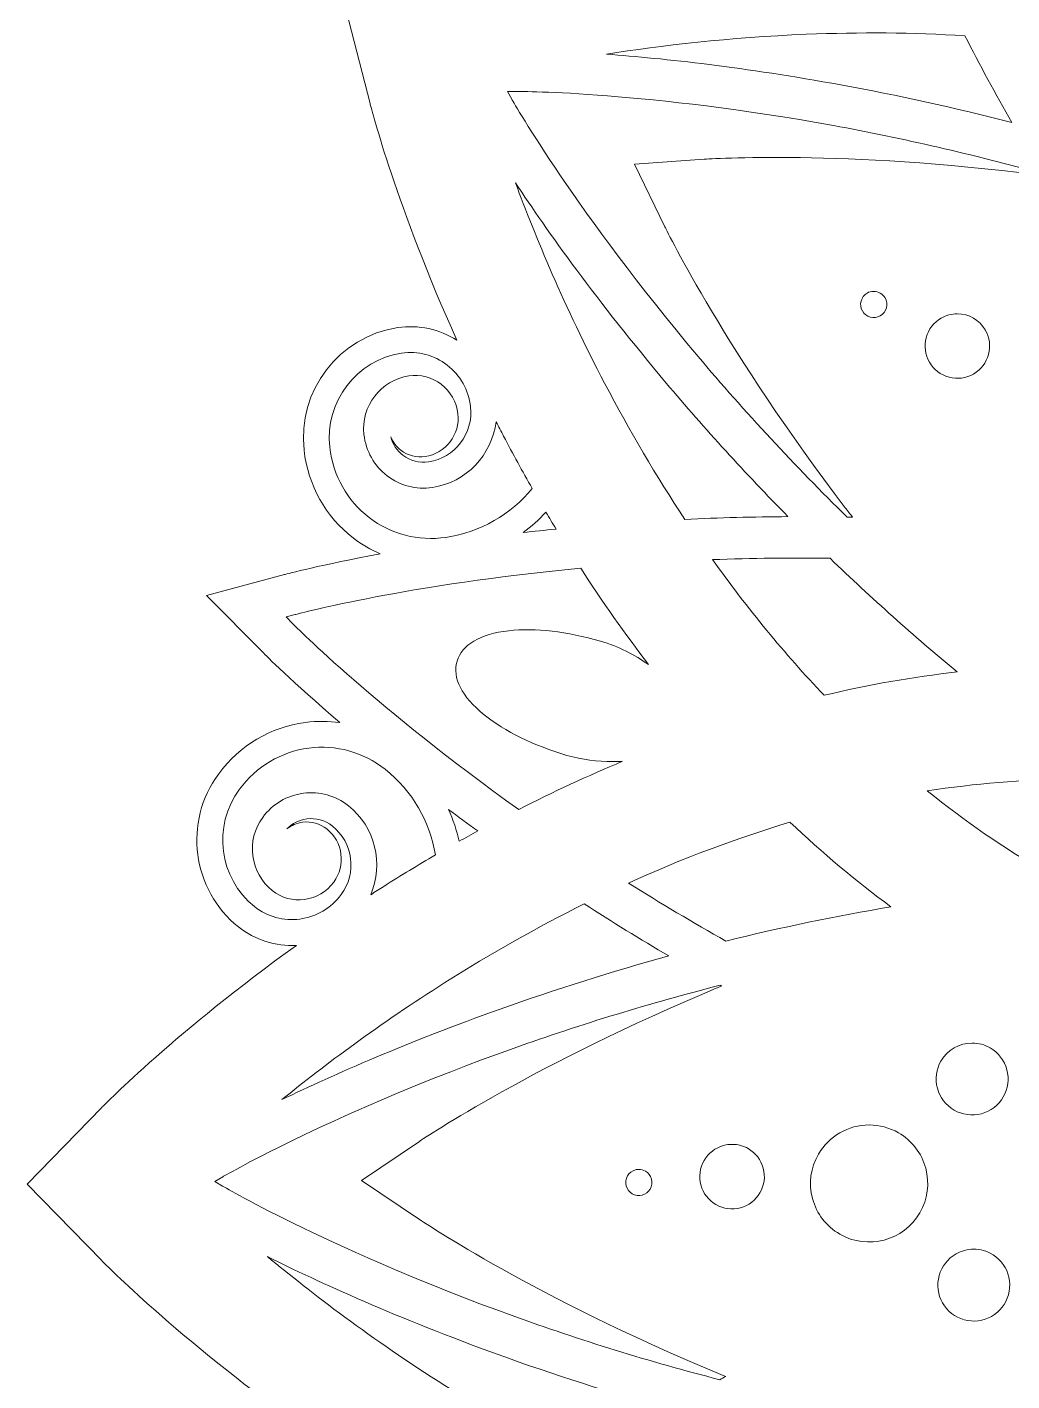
# Model space of a CAD drawing. Header units: millimetres. Extents: x -17 to 2094, y -143 to 314.
# Drawn here: x 1148.1 to 1242.7, y 67.2 to 197.3 of the extents above; entities that cross this region are included whole.
import ezdxf

# ---------------------------------------------------------------- set-up
doc = ezdxf.new("R2010")
doc.units = ezdxf.units.MM
doc.header["$MEASUREMENT"] = 0
doc.layers.add('Layer 6', color=7, linetype='Continuous')

msp = doc.modelspace()

# ---------------------------------------------------------------- linework, layer by layer
at = {"layer": 'Layer 6', "lineweight": 0}
for points, knots in [([(1596.07, 93.78), (1596.07, 93.78), (1596.07, 93.78), (1596.07, 93.78), (1595.72, 94.14), (1588.73, 101.25), (1577.12, 109.56), (1579.29, 109.32), (1581.43, 109.93), (1583.16, 111.3), (1587.62, 114.82), (1588.48, 121.42), (1585.07, 126.01), (1583.03, 128.75), (1580.07, 130.51), (1576.74, 130.95), (1575.59, 131.1), (1574.45, 131.09), (1573.34, 130.92), (1577.51, 134.5), (1579.83, 136.8), (1580, 136.97), (1580, 136.97), (1585.47, 142.45), (1585.47, 142.45), (1585.47, 142.45), (1578.02, 144.49), (1578.02, 144.49), (1577.77, 144.56), (1574.21, 145.53), (1568.15, 146.65), (1569.48, 147.07), (1570.74, 147.73), (1571.88, 148.6), (1574.54, 150.65), (1576.22, 153.65), (1576.62, 157.05), (1577.27, 162.73), (1573.23, 168.02), (1567.61, 168.83), (1565.56, 169.13), (1563.52, 168.67), (1561.83, 167.54), (1567.58, 180.31), (1570.02, 189.74), (1570.14, 190.22), (1570.14, 190.22), (1572.68, 200.18), (1572.68, 200.18), (1572.68, 200.18), (1562.79, 202.96), (1562.79, 202.96), (1562.3, 203.09), (1552.74, 205.75), (1538.6, 207.14), (1540.57, 208.02), (1542.09, 209.61), (1542.9, 211.64), (1545, 216.91), (1542.44, 223.06), (1537.19, 225.33), (1534.06, 226.68), (1530.62, 226.73), (1527.51, 225.44), (1526.36, 224.97), (1525.3, 224.33), (1524.36, 223.55), (1526.28, 228.95), (1527.17, 232.24), (1527.24, 232.48), (1527.24, 232.48), (1529.24, 239.96), (1529.24, 239.96), (1529.24, 239.96), (1521.77, 238.01), (1521.77, 238.01), (1521.52, 237.94), (1518.1, 237.04), (1512.51, 235.07), (1513.32, 236.03), (1513.98, 237.11), (1514.48, 238.3), (1515.76, 241.41), (1515.72, 244.84), (1514.36, 247.98), (1512.09, 253.23), (1505.95, 255.79), (1500.67, 253.68), (1498.71, 252.9), (1497.16, 251.46), (1496.26, 249.58), (1494.86, 263.59), (1492.24, 273.03), (1492.1, 273.52), (1492.1, 273.52), (1489.32, 283.41), (1489.32, 283.41), (1489.32, 283.41), (1479.37, 280.87), (1479.37, 280.87), (1478.88, 280.75), (1469.34, 278.28), (1456.47, 272.46), (1457.67, 274.18), (1458.17, 276.28), (1457.86, 278.4), (1457.05, 284.02), (1451.76, 288.06), (1446.08, 287.4), (1442.68, 287.01), (1439.69, 285.33), (1437.64, 282.66), (1436.85, 281.64), (1436.24, 280.52), (1435.82, 279.34), (1434.76, 285.17), (1433.85, 288.57), (1433.79, 288.82), (1433.79, 288.82), (1431.78, 296.29), (1431.78, 296.29), (1431.78, 296.29), (1426.28, 290.86), (1426.28, 290.86), (1426.28, 290.86), (1426.26, 290.83), (1426.26, 290.83), (1425.55, 290.12), (1423.22, 287.74), (1419.89, 283.87), (1420.05, 284.98), (1420.07, 286.13), (1419.92, 287.28), (1419.47, 290.61), (1417.72, 293.57), (1414.98, 295.6), (1410.38, 299.02), (1403.78, 298.16), (1400.27, 293.7), (1398.95, 292.03), (1398.33, 289.99), (1398.5, 287.9), (1390.26, 299.38), (1383.24, 306.28), (1382.88, 306.63), (1382.88, 306.63), (1375.52, 313.81), (1375.52, 313.81), (1375.52, 313.81), (1368.17, 306.63), (1368.17, 306.63), (1367.81, 306.28), (1360.82, 299.41), (1352.61, 287.99), (1352.76, 290.04), (1352.14, 292.05), (1350.84, 293.7), (1347.32, 298.16), (1340.72, 299.02), (1336.13, 295.6), (1333.39, 293.57), (1331.63, 290.61), (1331.19, 287.28), (1331.03, 286.04), (1331.05, 284.81), (1331.25, 283.61), (1327.38, 288.17), (1324.87, 290.7), (1324.69, 290.88), (1324.69, 290.88), (1319.21, 296.35), (1319.21, 296.35), (1319.21, 296.35), (1317.17, 288.9), (1317.17, 288.9), (1317.11, 288.66), (1316.2, 285.34), (1315.13, 279.66), (1314.73, 280.63), (1314.19, 281.56), (1313.54, 282.42), (1311.49, 285.08), (1308.49, 286.76), (1305.09, 287.15), (1299.41, 287.81), (1294.12, 283.77), (1293.31, 278.15), (1293.01, 276.06), (1293.49, 273.99), (1294.66, 272.27), (1281.77, 278.1), (1272.21, 280.58), (1271.73, 280.7), (1271.73, 280.7), (1261.77, 283.24), (1261.77, 283.24), (1261.77, 283.24), (1258.99, 273.35), (1258.99, 273.35), (1258.85, 272.87), (1256.24, 263.44), (1254.84, 249.48), (1253.93, 251.28), (1252.41, 252.67), (1250.5, 253.44), (1245.23, 255.54), (1239.08, 252.98), (1236.81, 247.73), (1235.46, 244.6), (1235.41, 241.16), (1236.7, 238.05), (1237.13, 236.99), (1237.71, 236.01), (1238.41, 235.14), (1232.83, 237.13), (1229.43, 238.05), (1229.18, 238.11), (1229.18, 238.11), (1221.7, 240.12), (1221.7, 240.12), (1221.7, 240.12), (1223.66, 232.64), (1223.66, 232.64), (1223.72, 232.39), (1224.62, 229), (1226.57, 223.45), (1225.74, 224.08), (1224.83, 224.61), (1223.84, 225.01), (1220.73, 226.3), (1217.3, 226.25), (1214.16, 224.9), (1208.91, 222.63), (1206.35, 216.48), (1208.46, 211.21), (1209.23, 209.27), (1210.65, 207.73), (1212.49, 206.83), (1198.42, 205.44), (1188.91, 202.8), (1188.43, 202.66), (1188.43, 202.66), (1178.54, 199.89), (1178.54, 199.89), (1178.54, 199.89), (1181.08, 189.93), (1181.08, 189.93), (1181.2, 189.44), (1183.65, 179.98), (1189.42, 167.18), (1187.75, 168.26), (1185.76, 168.69), (1183.74, 168.4), (1178.12, 167.58), (1174.08, 162.3), (1174.74, 156.61), (1175.13, 153.22), (1176.81, 150.22), (1179.48, 148.17), (1180.28, 147.55), (1181.15, 147.05), (1182.06, 146.65), (1176.39, 145.61), (1173.09, 144.73), (1172.85, 144.66), (1172.85, 144.66), (1165.37, 142.66), (1165.37, 142.66), (1165.37, 142.66), (1170.8, 137.16), (1170.8, 137.16), (1170.98, 136.98), (1173.55, 134.4), (1178.18, 130.44), (1177.09, 130.59), (1175.98, 130.6), (1174.86, 130.45), (1171.53, 130.01), (1168.57, 128.26), (1166.54, 125.51), (1163.12, 120.92), (1163.98, 114.32), (1168.44, 110.8), (1170.05, 109.54), (1172, 108.92), (1174, 109.02), (1162.55, 100.8), (1155.66, 93.8), (1155.31, 93.44), (1155.31, 93.44), (1148.14, 86.08), (1148.14, 86.08), (1148.14, 86.08), (1155.31, 78.73), (1155.31, 78.73), (1155.66, 78.37), (1162.55, 71.37), (1173.98, 63.16), (1171.98, 63.26), (1170.04, 62.64), (1168.44, 61.38), (1163.98, 57.86), (1163.12, 51.26), (1166.54, 46.67), (1168.57, 43.92), (1171.53, 42.17), (1174.86, 41.73), (1175.75, 41.61), (1176.64, 41.59), (1177.51, 41.67), (1173.3, 38.07), (1170.96, 35.75), (1170.79, 35.57), (1170.79, 35.57), (1165.31, 30.09), (1165.31, 30.09), (1165.31, 30.09), (1172.76, 28.05), (1172.76, 28.05), (1173.02, 27.98), (1176.68, 26.98), (1182.91, 25.84), (1181.78, 25.42), (1180.71, 24.83), (1179.72, 24.07), (1177.06, 22.02), (1175.38, 19.03), (1174.99, 15.63), (1174.33, 9.95), (1178.37, 4.66), (1183.99, 3.85), (1185.97, 3.56), (1187.92, 3.97), (1189.58, 5.01), (1183.81, -7.79), (1181.37, -17.23), (1181.25, -17.71), (1181.25, -17.71), (1178.71, -27.67), (1178.71, -27.67), (1178.71, -27.67), (1188.6, -30.45), (1188.6, -30.45), (1189.09, -30.59), (1198.6, -33.22), (1212.67, -34.62), (1210.86, -35.53), (1209.47, -37.05), (1208.7, -38.96), (1206.6, -44.24), (1209.16, -50.38), (1214.41, -52.65), (1217.54, -54.01), (1220.98, -54.05), (1224.09, -52.77), (1224.84, -52.46), (1225.54, -52.08), (1226.2, -51.64), (1224.43, -56.67), (1223.61, -59.71), (1223.55, -59.94), (1223.55, -59.94), (1221.55, -67.42), (1221.55, -67.42), (1221.55, -67.42), (1229.02, -65.47), (1229.02, -65.47), (1229.29, -65.4), (1233.09, -64.39), (1239.28, -62.17), (1238.39, -63.18), (1237.66, -64.34), (1237.13, -65.62), (1235.84, -68.73), (1235.89, -72.17), (1237.24, -75.3), (1239.51, -80.55), (1245.66, -83.11), (1250.93, -81.01), (1252.76, -80.28), (1254.23, -78.97), (1255.15, -77.29), (1256.55, -91.18), (1259.15, -100.53), (1259.28, -101.01), (1259.28, -101.01), (1262.06, -110.9), (1262.06, -110.9), (1262.06, -110.9), (1272.02, -108.36), (1272.02, -108.36), (1272.51, -108.24), (1282.12, -105.75), (1295.06, -99.88), (1293.91, -101.59), (1293.44, -103.64), (1293.74, -105.72), (1294.55, -111.34), (1299.84, -115.38), (1305.52, -114.73), (1308.92, -114.33), (1311.92, -112.65), (1313.97, -109.99), (1314.44, -109.37), (1314.85, -108.71), (1315.19, -108.03), (1316.16, -113.1), (1316.94, -116.05), (1317, -116.28), (1317, -116.28), (1319.01, -123.75), (1319.01, -123.75), (1319.01, -123.75), (1324.5, -118.32), (1324.5, -118.32), (1324.5, -118.32), (1324.6, -118.23), (1324.6, -118.23), (1325.08, -117.74), (1327.86, -114.93), (1331.92, -110.12), (1331.57, -111.57), (1331.48, -113.08), (1331.69, -114.6), (1332.13, -117.93), (1333.88, -120.89), (1336.63, -122.93), (1341.22, -126.34), (1347.82, -125.48), (1351.34, -121.02), (1352.55, -119.49), (1353.16, -117.63), (1353.13, -115.73), (1361.26, -127.01), (1368.16, -133.78), (1368.51, -134.13), (1368.51, -134.13), (1375.86, -141.3), (1375.86, -141.3), (1375.86, -141.3), (1383.22, -134.13), (1383.22, -134.13), (1383.58, -133.77), (1390.69, -126.78), (1399, -115.17), (1398.82, -117.27), (1399.44, -119.34), (1400.76, -121.02), (1404.28, -125.48), (1410.88, -126.34), (1415.47, -122.93), (1418.22, -120.89), (1419.97, -117.93), (1420.41, -114.6), (1420.52, -113.79), (1420.55, -112.99), (1420.49, -112.2), (1423.81, -116.05), (1425.93, -118.17), (1426.1, -118.34), (1426.1, -118.34), (1431.57, -123.81), (1431.57, -123.81), (1431.57, -123.81), (1433.62, -116.36), (1433.62, -116.36), (1433.69, -116.09), (1434.76, -112.15), (1435.96, -105.48), (1436.37, -107.01), (1437.08, -108.45), (1438.07, -109.74), (1440.12, -112.4), (1443.11, -114.08), (1446.51, -114.48), (1452.19, -115.13), (1457.48, -111.1), (1458.29, -105.47), (1458.57, -103.53), (1458.18, -101.61), (1457.18, -99.97), (1469.86, -105.66), (1479.18, -108.07), (1479.66, -108.19), (1479.66, -108.19), (1489.62, -110.73), (1489.62, -110.73), (1489.62, -110.73), (1492.4, -100.84), (1492.4, -100.84), (1492.53, -100.35), (1495.21, -90.7), (1496.6, -76.46), (1497.48, -78.42), (1499.07, -79.95), (1501.1, -80.76), (1506.38, -82.86), (1512.52, -80.31), (1514.79, -75.05), (1516.15, -71.92), (1516.19, -68.48), (1514.91, -65.37), (1514.56, -64.54), (1514.13, -63.76), (1513.62, -63.04), (1518.46, -64.72), (1521.38, -65.51), (1521.61, -65.57), (1521.61, -65.57), (1529.09, -67.58), (1529.09, -67.58), (1529.09, -67.58), (1527.13, -60.1), (1527.13, -60.1), (1527.06, -59.84), (1526.04, -55.96), (1523.78, -49.67), (1524.9, -50.8), (1526.25, -51.71), (1527.76, -52.34), (1530.87, -53.62), (1534.31, -53.58), (1537.44, -52.22), (1542.69, -49.95), (1545.25, -43.81), (1543.15, -38.53), (1542.41, -36.68), (1541.08, -35.19), (1539.36, -34.28), (1553.19, -32.87), (1562.48, -30.29), (1562.96, -30.16), (1562.96, -30.16), (1572.85, -27.38), (1572.85, -27.38), (1572.85, -27.38), (1570.31, -17.42), (1570.31, -17.42), (1570.18, -16.93), (1567.68, -7.24), (1561.75, 5.79), (1563.51, 4.5), (1565.67, 3.96), (1567.86, 4.28), (1573.48, 5.09), (1577.52, 10.38), (1576.87, 16.06), (1576.47, 19.46), (1574.79, 22.45), (1572.13, 24.5), (1571.31, 25.13), (1570.44, 25.64), (1569.52, 26.04), (1574.7, 27.01), (1577.71, 27.81), (1577.94, 27.88), (1577.94, 27.88), (1585.42, 29.88), (1585.42, 29.88), (1585.42, 29.88), (1579.99, 35.38), (1579.99, 35.38), (1579.8, 35.57), (1577.08, 38.31), (1572.16, 42.49), (1573.64, 42.11), (1575.19, 42.02), (1576.74, 42.22), (1580.07, 42.67), (1583.03, 44.42), (1585.07, 47.16), (1588.48, 51.76), (1587.62, 58.36), (1583.16, 61.87), (1581.56, 63.13), (1579.62, 63.75), (1577.63, 63.66), (1588.93, 71.8), (1595.73, 78.71), (1596.07, 79.07), (1596.07, 79.07), (1603.25, 86.42), (1603.25, 86.42), (1603.25, 86.42), (1596.07, 93.78), (1596.07, 93.78)], [0, 0, 0, 0, 1, 1, 1, 2, 2, 2, 3, 3, 3, 4, 4, 4, 5, 5, 5, 6, 6, 6, 7, 7, 7, 8, 8, 8, 9, 9, 9, 10, 10, 10, 11, 11, 11, 12, 12, 12, 13, 13, 13, 14, 14, 14, 15, 15, 15, 16, 16, 16, 17, 17, 17, 18, 18, 18, 19, 19, 19, 20, 20, 20, 21, 21, 21, 22, 22, 22, 23, 23, 23, 24, 24, 24, 25, 25, 25, 26, 26, 26, 27, 27, 27, 28, 28, 28, 29, 29, 29, 30, 30, 30, 31, 31, 31, 32, 32, 32, 33, 33, 33, 34, 34, 34, 35, 35, 35, 36, 36, 36, 37, 37, 37, 38, 38, 38, 39, 39, 39, 40, 40, 40, 41, 41, 41, 42, 42, 42, 43, 43, 43, 44, 44, 44, 45, 45, 45, 46, 46, 46, 47, 47, 47, 48, 48, 48, 49, 49, 49, 50, 50, 50, 51, 51, 51, 52, 52, 52, 53, 53, 53, 54, 54, 54, 55, 55, 55, 56, 56, 56, 57, 57, 57, 58, 58, 58, 59, 59, 59, 60, 60, 60, 61, 61, 61, 62, 62, 62, 63, 63, 63, 64, 64, 64, 65, 65, 65, 66, 66, 66, 67, 67, 67, 68, 68, 68, 69, 69, 69, 70, 70, 70, 71, 71, 71, 72, 72, 72, 73, 73, 73, 74, 74, 74, 75, 75, 75, 76, 76, 76, 77, 77, 77, 78, 78, 78, 79, 79, 79, 80, 80, 80, 81, 81, 81, 82, 82, 82, 83, 83, 83, 84, 84, 84, 85, 85, 85, 86, 86, 86, 87, 87, 87, 88, 88, 88, 89, 89, 89, 90, 90, 90, 91, 91, 91, 92, 92, 92, 93, 93, 93, 94, 94, 94, 95, 95, 95, 96, 96, 96, 97, 97, 97, 98, 98, 98, 99, 99, 99, 100, 100, 100, 101, 101, 101, 102, 102, 102, 103, 103, 103, 104, 104, 104, 105, 105, 105, 106, 106, 106, 107, 107, 107, 108, 108, 108, 109, 109, 109, 110, 110, 110, 111, 111, 111, 112, 112, 112, 113, 113, 113, 114, 114, 114, 115, 115, 115, 116, 116, 116, 117, 117, 117, 118, 118, 118, 119, 119, 119, 120, 120, 120, 121, 121, 121, 122, 122, 122, 123, 123, 123, 124, 124, 124, 125, 125, 125, 126, 126, 126, 127, 127, 127, 128, 128, 128, 129, 129, 129, 130, 130, 130, 131, 131, 131, 132, 132, 132, 133, 133, 133, 134, 134, 134, 135, 135, 135, 136, 136, 136, 137, 137, 137, 138, 138, 138, 139, 139, 139, 140, 140, 140, 141, 141, 141, 142, 142, 142, 143, 143, 143, 144, 144, 144, 145, 145, 145, 146, 146, 146, 147, 147, 147, 148, 148, 148, 149, 149, 149, 150, 150, 150, 151, 151, 151, 152, 152, 152, 153, 153, 153, 154, 154, 154, 155, 155, 155, 156, 156, 156, 157, 157, 157, 158, 158, 158, 159, 159, 159, 160, 160, 160, 161, 161, 161, 162, 162, 162, 163, 163, 163, 164, 164, 164, 165, 165, 165, 166, 166, 166, 167, 167, 167, 168, 168, 168, 169, 169, 169, 170, 170, 170, 171, 171, 171, 172, 172, 172, 173, 173, 173, 174, 174, 174, 175, 175, 175, 176, 176, 176, 177, 177, 177, 178, 178, 178, 179, 179, 179, 180, 180, 180, 181, 181, 181, 182, 182, 182, 183, 183, 183, 184, 184, 184, 185, 185, 185, 186, 186, 186, 187, 187, 187, 188, 188, 188, 189, 189, 189, 190, 190, 190, 191, 191, 191, 192, 192, 192, 193, 193, 193, 194, 194, 194, 195, 195, 195, 195]), ([(1222.98, 196.59), (1228.12, 196.8), (1233.25, 196.76), (1238.22, 196.45), (1239.65, 193.64), (1241.16, 190.84), (1242.72, 188.1), (1237.29, 189.51), (1231.77, 190.74), (1226.29, 191.73), (1217.06, 193.42), (1209.34, 194.26), (1203.8, 194.68), (1208.99, 195.51), (1215.54, 196.29), (1222.98, 196.59)], [0, 0, 0, 0, 1, 1, 1, 2, 2, 2, 3, 3, 3, 4, 4, 4, 5, 5, 5, 5]), ([(1195.17, 191.1), (1195.68, 191.1), (1207.8, 191.06), (1225.58, 187.82), (1232.28, 186.59), (1239.01, 185.04), (1245.57, 183.2), (1245.61, 183.14), (1245.65, 183.07), (1245.69, 183.01), (1245.52, 183.03), (1245.36, 183.06), (1245.19, 183.08), (1226.61, 185.47), (1213.7, 184.62), (1213.16, 184.58), (1213.16, 184.58), (1206.47, 184.11), (1206.47, 184.11), (1206.47, 184.11), (1209.4, 178.08), (1209.4, 178.08), (1209.64, 177.6), (1215.34, 166), (1226.72, 151.09), (1226.96, 150.78), (1227.19, 150.47), (1227.43, 150.17), (1227.26, 150.17), (1227.09, 150.18), (1226.91, 150.18), (1221.91, 155.08), (1217.08, 160.28), (1212.58, 165.63), (1200.95, 179.45), (1194.95, 189.9), (1194.7, 190.34), (1194.7, 190.34), (1194.27, 191.1), (1194.27, 191.1), (1194.27, 191.1), (1195.17, 191.1), (1195.17, 191.1)], [0, 0, 0, 0, 1, 1, 1, 2, 2, 2, 3, 3, 3, 4, 4, 4, 5, 5, 5, 6, 6, 6, 7, 7, 7, 8, 8, 8, 9, 9, 9, 10, 10, 10, 11, 11, 11, 12, 12, 12, 13, 13, 13, 14, 14, 14, 14]), ([(1195.05, 182.3), (1198.09, 177.71), (1202.92, 170.92), (1209.53, 163.07), (1213.24, 158.67), (1217.16, 154.36), (1221.22, 150.23), (1217.93, 150.22), (1214.61, 150.13), (1211.31, 149.97), (1208.59, 154.09), (1206, 158.48), (1203.61, 163.05), (1199.73, 170.45), (1196.93, 177.22), (1195.05, 182.3)], [0, 0, 0, 0, 1, 1, 1, 2, 2, 2, 3, 3, 3, 4, 4, 4, 5, 5, 5, 5]), ([(1228.24, 170.95), (1228.33, 171.28), (1228.53, 171.55), (1228.82, 171.72), (1229.01, 171.83), (1229.23, 171.88), (1229.45, 171.88), (1229.9, 171.88), (1230.32, 171.64), (1230.54, 171.25), (1230.71, 170.96), (1230.75, 170.63), (1230.67, 170.3), (1230.58, 169.98), (1230.37, 169.7), (1230.08, 169.54), (1229.79, 169.37), (1229.45, 169.33), (1229.13, 169.41), (1228.8, 169.5), (1228.53, 169.71), (1228.36, 170), (1228.2, 170.29), (1228.15, 170.63), (1228.24, 170.95)], [0, 0, 0, 0, 1, 1, 1, 2, 2, 2, 3, 3, 3, 4, 4, 4, 5, 5, 5, 6, 6, 6, 7, 7, 7, 8, 8, 8, 8]), ([(1240.48, 165.83), (1240.27, 165.03), (1239.76, 164.36), (1239.04, 163.94), (1238.32, 163.53), (1237.49, 163.42), (1236.69, 163.64), (1235.88, 163.85), (1235.21, 164.36), (1234.8, 165.08), (1234.39, 165.8), (1234.28, 166.63), (1234.49, 167.43), (1234.71, 168.24), (1235.22, 168.91), (1235.94, 169.32), (1236.41, 169.59), (1236.94, 169.73), (1237.48, 169.73), (1238.59, 169.73), (1239.62, 169.14), (1240.17, 168.18), (1240.59, 167.47), (1240.7, 166.63), (1240.48, 165.83)], [0, 0, 0, 0, 1, 1, 1, 2, 2, 2, 3, 3, 3, 4, 4, 4, 5, 5, 5, 6, 6, 6, 7, 7, 7, 8, 8, 8, 8]), ([(1177.21, 156.9), (1176.71, 161.26), (1179.8, 165.31), (1184.1, 165.94), (1185.68, 166.17), (1187.23, 165.76), (1188.48, 164.8), (1189.74, 163.83), (1190.54, 162.4), (1190.73, 160.79), (1191.02, 158.23), (1189.22, 155.86), (1186.7, 155.5), (1185.81, 155.37), (1184.94, 155.6), (1184.23, 156.13), (1183.65, 156.58), (1183.25, 157.2), (1183.06, 157.91), (1183.27, 157.4), (1183.6, 156.95), (1184.04, 156.61), (1184.71, 156.1), (1185.54, 155.89), (1186.37, 156.01), (1188.34, 156.29), (1189.74, 158.13), (1189.52, 160.11), (1189.38, 161.25), (1188.82, 162.26), (1187.92, 162.95), (1187.03, 163.63), (1185.93, 163.92), (1184.81, 163.76), (1182.11, 163.36), (1180.18, 160.84), (1180.49, 158.12), (1180.68, 156.53), (1181.47, 155.12), (1182.72, 154.16), (1183.96, 153.21), (1185.5, 152.81), (1187.06, 153.03), (1190.31, 153.51), (1192.79, 156.18), (1193.19, 159.35), (1193.43, 158.89), (1193.66, 158.43), (1193.91, 157.96), (1194.79, 156.27), (1195.71, 154.59), (1196.66, 152.93), (1194.61, 150.47), (1191.71, 148.73), (1188.36, 148.24), (1185.71, 147.86), (1183.09, 148.53), (1180.99, 150.15), (1178.87, 151.78), (1177.52, 154.18), (1177.21, 156.9)], [0, 0, 0, 0, 1, 1, 1, 2, 2, 2, 3, 3, 3, 4, 4, 4, 5, 5, 5, 6, 6, 6, 7, 7, 7, 8, 8, 8, 9, 9, 9, 10, 10, 10, 11, 11, 11, 12, 12, 12, 13, 13, 13, 14, 14, 14, 15, 15, 15, 16, 16, 16, 17, 17, 17, 18, 18, 18, 19, 19, 19, 20, 20, 20, 20]), ([(1197.97, 150.66), (1198.29, 150.12), (1198.62, 149.58), (1198.94, 149.04), (1197.86, 148.93), (1196.81, 148.82), (1195.79, 148.7), (1196.57, 149.28), (1197.3, 149.93), (1197.97, 150.66)], [0, 0, 0, 0, 1, 1, 1, 2, 2, 2, 3, 3, 3, 3]), ([(1237.47, 135.31), (1233.25, 134.83), (1228.96, 134.08), (1224.68, 133.06), (1220.93, 137.02), (1217.33, 141.4), (1213.98, 146.1), (1217.74, 146.24), (1221.53, 146.28), (1225.26, 146.23), (1229.23, 142.4), (1233.33, 138.74), (1237.47, 135.31)], [0, 0, 0, 0, 1, 1, 1, 2, 2, 2, 3, 3, 3, 4, 4, 4, 4]), ([(1173.63, 139.96), (1173.63, 139.96), (1173.02, 140.59), (1173.02, 140.59), (1173.02, 140.59), (1173.88, 140.82), (1173.88, 140.82), (1174.32, 140.94), (1184.85, 143.73), (1201.31, 145.27), (1203.39, 142.06), (1205.57, 138.96), (1207.83, 136.01), (1206.49, 136.94), (1204.94, 137.77), (1203.2, 138.27), (1200.05, 139.19), (1196.92, 139.55), (1194.4, 139.27), (1191.66, 138.96), (1189.89, 137.92), (1189.43, 136.33), (1188.96, 134.75), (1189.89, 132.92), (1192.04, 131.19), (1194.02, 129.59), (1196.84, 128.21), (1199.99, 127.29), (1201.47, 126.86), (1202.94, 126.69), (1204.35, 126.69), (1204.68, 126.69), (1205.01, 126.7), (1205.34, 126.72), (1202, 125.32), (1198.67, 123.78), (1195.36, 122.09), (1181.74, 131.81), (1173.96, 139.63), (1173.63, 139.96)], [0, 0, 0, 0, 1, 1, 1, 2, 2, 2, 3, 3, 3, 4, 4, 4, 5, 5, 5, 6, 6, 6, 7, 7, 7, 8, 8, 8, 9, 9, 9, 10, 10, 10, 11, 11, 11, 12, 12, 12, 13, 13, 13, 13]), ([(1179, 122.45), (1177.76, 123.43), (1176.22, 123.85), (1174.67, 123.65), (1173.11, 123.44), (1171.72, 122.62), (1170.77, 121.33), (1169.14, 119.14), (1169.55, 115.98), (1171.69, 114.29), (1172.57, 113.59), (1173.68, 113.29), (1174.79, 113.44), (1175.91, 113.59), (1176.9, 114.18), (1177.59, 115.1), (1178.78, 116.7), (1178.48, 118.99), (1176.92, 120.22), (1176.26, 120.74), (1175.43, 120.97), (1174.6, 120.86), (1174.04, 120.79), (1173.53, 120.57), (1173.1, 120.23), (1173.62, 120.75), (1174.28, 121.08), (1175, 121.18), (1175.88, 121.3), (1176.75, 121.06), (1177.45, 120.5), (1179.45, 118.93), (1179.83, 115.97), (1178.3, 113.91), (1177.33, 112.6), (1175.92, 111.76), (1174.34, 111.55), (1172.78, 111.34), (1171.23, 111.77), (1169.98, 112.76), (1166.57, 115.45), (1165.92, 120.51), (1168.53, 124.03), (1170.17, 126.23), (1172.53, 127.63), (1175.19, 127.99), (1177.81, 128.33), (1180.42, 127.61), (1182.52, 125.95), (1185.19, 123.85), (1186.83, 120.88), (1187.36, 117.72), (1185.7, 116.75), (1184.04, 115.74), (1182.41, 114.7), (1181.98, 114.43), (1181.56, 114.16), (1181.14, 113.89), (1182.4, 116.84), (1181.59, 120.41), (1179, 122.45)], [0, 0, 0, 0, 1, 1, 1, 2, 2, 2, 3, 3, 3, 4, 4, 4, 5, 5, 5, 6, 6, 6, 7, 7, 7, 8, 8, 8, 9, 9, 9, 10, 10, 10, 11, 11, 11, 12, 12, 12, 13, 13, 13, 14, 14, 14, 15, 15, 15, 16, 16, 16, 17, 17, 17, 18, 18, 18, 19, 19, 19, 20, 20, 20, 20]), ([(1248.21, 124.96), (1248.95, 124.96), (1249.75, 124.95), (1250.64, 124.93), (1253.44, 122.38), (1256.29, 119.94), (1259.12, 117.66), (1255.19, 117.06), (1251.17, 116.29), (1247.16, 115.39), (1246.65, 115.68), (1246.19, 115.94), (1245.76, 116.18), (1241.95, 118.38), (1238.2, 120.97), (1234.6, 123.87), (1239.2, 124.59), (1243.77, 124.96), (1248.21, 124.96)], [0, 0, 0, 0, 1, 1, 1, 2, 2, 2, 3, 3, 3, 4, 4, 4, 5, 5, 5, 6, 6, 6, 6]), ([(1191.42, 120.02), (1190.83, 119.69), (1190.24, 119.37), (1189.64, 119.03), (1189.41, 120.09), (1189.06, 121.11), (1188.62, 122.09), (1189.52, 121.41), (1190.46, 120.72), (1191.42, 120.02)], [0, 0, 0, 0, 1, 1, 1, 2, 2, 2, 3, 3, 3, 3]), ([(1221.41, 120.86), (1224.52, 117.93), (1227.77, 115.2), (1231.1, 112.73), (1225.86, 111.85), (1220.54, 110.75), (1215.26, 109.44), (1212.11, 111.21), (1208.97, 113.09), (1205.9, 115.02), (1211.06, 117.37), (1216.28, 119.33), (1221.41, 120.86)], [0, 0, 0, 0, 1, 1, 1, 2, 2, 2, 3, 3, 3, 4, 4, 4, 4]), ([(1188.27, 105.45), (1192.68, 108.24), (1197.17, 110.78), (1201.65, 113.01), (1204.31, 111.29), (1207.03, 109.61), (1209.76, 108.01), (1204.3, 106.51), (1198.86, 104.79), (1193.57, 102.9), (1184.73, 99.75), (1177.63, 96.62), (1172.62, 94.21), (1176.7, 97.52), (1181.99, 101.47), (1188.27, 105.45)], [0, 0, 0, 0, 1, 1, 1, 2, 2, 2, 3, 3, 3, 4, 4, 4, 5, 5, 5, 5]), ([(1166.16, 86.34), (1166.16, 86.34), (1166.93, 86.79), (1166.93, 86.79), (1167.37, 87.04), (1177.85, 93.06), (1194.91, 99.15), (1201.38, 101.46), (1208.03, 103.49), (1214.7, 105.19), (1214.74, 105.17), (1214.79, 105.14), (1214.84, 105.12), (1214.66, 105.05), (1214.49, 104.98), (1214.32, 104.9), (1196.99, 97.67), (1186.28, 90.49), (1185.83, 90.19), (1185.83, 90.19), (1180.27, 86.44), (1180.27, 86.44), (1180.27, 86.44), (1185.83, 82.69), (1185.83, 82.69), (1186.28, 82.38), (1196.99, 75.2), (1214.32, 67.97), (1214.62, 67.84), (1214.93, 67.72), (1215.24, 67.59), (1215.05, 67.49), (1214.86, 67.38), (1214.67, 67.28), (1207.96, 69.01), (1201.25, 71.08), (1194.74, 73.44), (1177.76, 79.59), (1167.35, 85.64), (1166.91, 85.9), (1166.91, 85.9), (1166.16, 86.34), (1166.16, 86.34)], [0, 0, 0, 0, 1, 1, 1, 2, 2, 2, 3, 3, 3, 4, 4, 4, 5, 5, 5, 6, 6, 6, 7, 7, 7, 8, 8, 8, 9, 9, 9, 10, 10, 10, 11, 11, 11, 12, 12, 12, 13, 13, 13, 14, 14, 14, 14]), ([(1235.57, 95.29), (1235.33, 96.19), (1235.45, 97.12), (1235.91, 97.91), (1236.53, 98.98), (1237.68, 99.64), (1238.91, 99.64), (1239.51, 99.64), (1240.11, 99.48), (1240.63, 99.18), (1241.43, 98.72), (1242, 97.97), (1242.24, 97.08), (1242.48, 96.19), (1242.36, 95.26), (1241.9, 94.46), (1241.44, 93.66), (1240.69, 93.09), (1239.8, 92.85), (1238.91, 92.61), (1237.97, 92.74), (1237.18, 93.2), (1236.38, 93.66), (1235.81, 94.4), (1235.57, 95.29)], [0, 0, 0, 0, 1, 1, 1, 2, 2, 2, 3, 3, 3, 4, 4, 4, 5, 5, 5, 6, 6, 6, 7, 7, 7, 8, 8, 8, 8]), ([(1233.89, 83.33), (1232.33, 80.64), (1228.88, 79.72), (1226.2, 81.27), (1224.9, 82.02), (1223.97, 83.23), (1223.58, 84.69), (1223.19, 86.14), (1223.38, 87.66), (1224.14, 88.96), (1225.14, 90.69), (1227.01, 91.77), (1229.02, 91.77), (1230, 91.77), (1230.97, 91.51), (1231.83, 91.02), (1233.13, 90.27), (1234.06, 89.06), (1234.45, 87.6), (1234.84, 86.15), (1234.64, 84.63), (1233.89, 83.33)], [0, 0, 0, 0, 1, 1, 1, 2, 2, 2, 3, 3, 3, 4, 4, 4, 5, 5, 5, 6, 6, 6, 7, 7, 7, 7]), ([(1215.86, 89.9), (1216.39, 89.9), (1216.93, 89.76), (1217.4, 89.49), (1218.11, 89.08), (1218.63, 88.41), (1218.84, 87.6), (1218.84, 87.6), (1218.84, 87.6), (1218.84, 87.6), (1219.06, 86.8), (1218.95, 85.97), (1218.53, 85.25), (1218.12, 84.53), (1217.45, 84.02), (1216.65, 83.81), (1215.85, 83.59), (1215.01, 83.7), (1214.29, 84.12), (1213.58, 84.53), (1213.07, 85.2), (1212.85, 86), (1212.64, 86.8), (1212.75, 87.64), (1213.16, 88.35), (1213.57, 89.07), (1214.24, 89.58), (1215.04, 89.8), (1215.31, 89.87), (1215.58, 89.9), (1215.86, 89.9)], [0, 0, 0, 0, 1, 1, 1, 2, 2, 2, 3, 3, 3, 4, 4, 4, 5, 5, 5, 6, 6, 6, 7, 7, 7, 8, 8, 8, 9, 9, 9, 10, 10, 10, 10]), ([(1207.98, 85.61), (1207.63, 85.01), (1206.86, 84.81), (1206.26, 85.15), (1205.66, 85.5), (1205.45, 86.27), (1205.8, 86.87), (1205.97, 87.16), (1206.24, 87.37), (1206.57, 87.46), (1206.67, 87.49), (1206.78, 87.5), (1206.89, 87.5), (1207.11, 87.5), (1207.33, 87.44), (1207.52, 87.33), (1207.81, 87.16), (1208.02, 86.89), (1208.1, 86.57), (1208.19, 86.24), (1208.15, 85.9), (1207.98, 85.61)], [0, 0, 0, 0, 1, 1, 1, 2, 2, 2, 3, 3, 3, 4, 4, 4, 5, 5, 5, 6, 6, 6, 7, 7, 7, 7]), ([(1235.74, 77.29), (1235.74, 77.29), (1235.74, 77.29), (1235.74, 77.29), (1235.99, 78.18), (1236.56, 78.92), (1237.36, 79.38), (1237.88, 79.67), (1238.47, 79.83), (1239.06, 79.83), (1239.37, 79.83), (1239.68, 79.78), (1239.99, 79.7), (1240.88, 79.45), (1241.62, 78.87), (1242.07, 78.07), (1242.53, 77.27), (1242.64, 76.34), (1242.39, 75.45), (1242.15, 74.56), (1241.57, 73.82), (1240.77, 73.37), (1239.97, 72.91), (1239.04, 72.8), (1238.14, 73.05), (1237.25, 73.29), (1236.51, 73.87), (1236.06, 74.67), (1235.61, 75.47), (1235.49, 76.4), (1235.74, 77.29)], [0, 0, 0, 0, 1, 1, 1, 2, 2, 2, 3, 3, 3, 4, 4, 4, 5, 5, 5, 6, 6, 6, 7, 7, 7, 8, 8, 8, 9, 9, 9, 10, 10, 10, 10]), ([(1193.38, 69.7), (1198.73, 67.76), (1204.22, 66.01), (1209.73, 64.48), (1206.9, 62.83), (1204.08, 61.1), (1201.33, 59.32), (1196.96, 61.51), (1192.57, 63.99), (1188.27, 66.72), (1181.21, 71.19), (1175.39, 75.65), (1171.23, 79.11), (1176.16, 76.66), (1183.74, 73.19), (1193.38, 69.7)], [0, 0, 0, 0, 1, 1, 1, 2, 2, 2, 3, 3, 3, 4, 4, 4, 5, 5, 5, 5])]:
    msp.add_open_spline(points, degree=3, knots=knots, dxfattribs=at)

doc.saveas('drawing.dxf')
